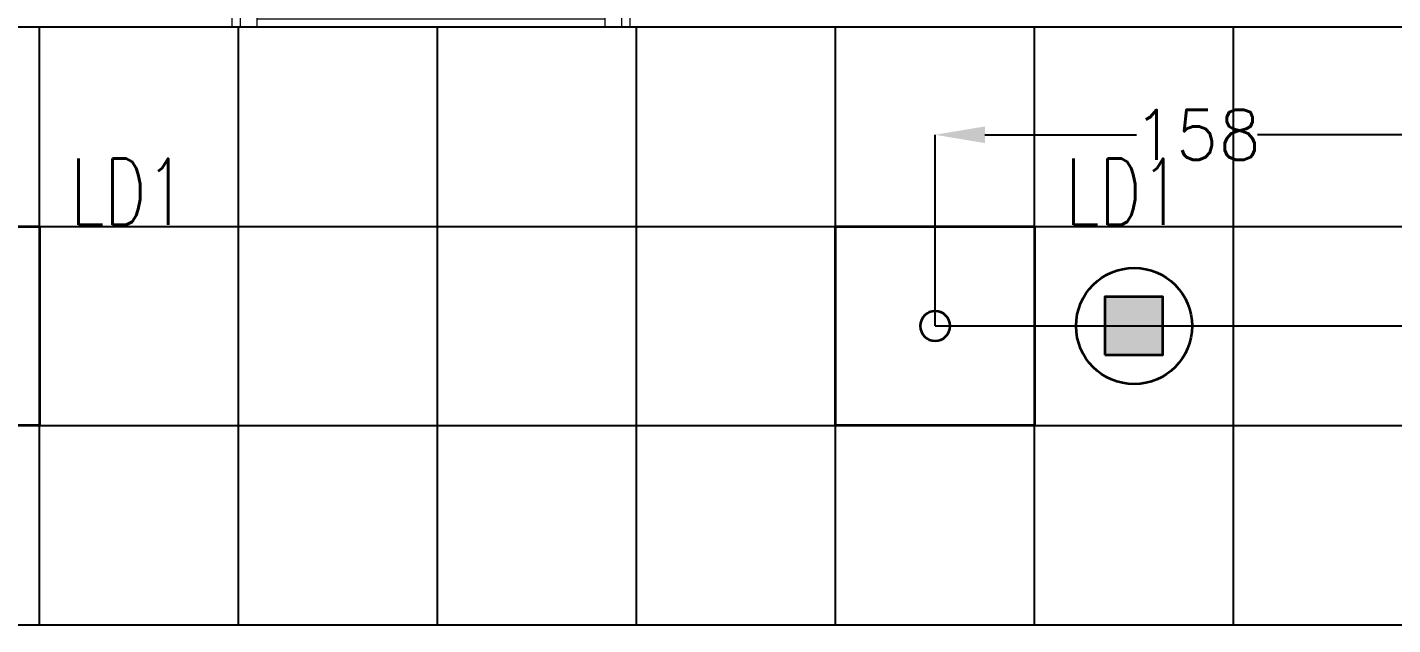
# Model space of a CAD drawing. Extents: x -12260 to 57327, y -29287 to 19916.
# Drawn here: x 39459 to 43576, y -2710 to -910 of the extents above; entities that cross this region are included whole.
import ezdxf
from ezdxf.enums import TextEntityAlignment as Align

# ---------------------------------------------------------------- set-up
doc = ezdxf.new("R2010")
doc.units = 0
doc.header["$LTSCALE"] = 0.25
doc.linetypes.add('DASHDOT', pattern=[25.4, 12.7, -6.35, 0, -6.35])
for name, color, linetype, lineweight in [('01-First Floor$0$Aluminum', 251, 'Continuous', 5), ('01-First Floor$0$Walls', 251, 'Continuous', 5), ('E-DIM', 6, 'Continuous', 18), ('E-LITE-CIRC-NUMB', 6, 'Continuous', 25), ('E-LITE-CLNG', 150, 'Continuous', 35), ('E-LITE-CLNG-CNDT', 6, 'DASHDOT', 35), ('E-LITE-CTRL', 6, 'Continuous', 25), ('E-LITE-IDEN', 6, 'Continuous', 25), ('T-INTC-CLNG @ 100', 33, 'Continuous', 35), ('T-INTC-DEVC-NUMB', 2, 'Continuous', 25)]:
    doc.layers.add(name, color=color, linetype=linetype, lineweight=lineweight)
doc.layers.add('01-First Floor$0$FALSE CEILING', color=251, linetype='Continuous')
doc.styles.add('DC_SIMPLEX', font='SIMPLEX.shx', dxfattribs={"width": 0.7})
doc.styles.get("Standard").update_dxf_attribs({"font": 'romans.shx'})
doc.dimstyles.get("Standard").update_dxf_attribs({"dimtxt": 150, "dimasz": 150, "dimexe": 0.18, "dimexo": 0.0625, "dimgap": 0.09, "dimtad": 0, "dimtih": 1, "dimtoh": 1, "dimdec": 0, "dimlfac": 0.1, "dimzin": 0, "dimdsep": 46, "dimtxsty": 'Standard', "dimcen": 0.09, "dimclrd": 6, "dimadec": 0, "dimazin": 0, "dimtfac": 1, "dimtdec": 0, "dimtofl": 0, "dimtmove": 0, "dimatfit": 3, "dimfxl": 1, "dimtolj": 1, "dimtzin": 0, "dimarcsym": 0})

# ---------------------------------------------------------------- blocks, each defined once
blk = doc.blocks.new('01-First Floor$0$A$C37be4daf')
at = {"layer": '01-First Floor$0$Aluminum'}
for p, q in [((1416, 598.2), (216, 598.2)), ((241, 498.2), (241, 598.2)), ((291, 548.2), (291, 598.2)), ((1341, 548.2), (1341, 598.2)), ((1391, 498.2), (1391, 598.2)), ((1391, 548.2), (241, 548.2)), ((291, 573.2), (1341, 573.2)), ((1416, 498.2), (216, 498.2))]:
    blk.add_line(p, q, dxfattribs=at)
at = {"layer": '01-First Floor$0$Walls'}
for p, q in [((216, 498.2), (216, 598.2)), ((1416, 498.2), (1416, 598.2))]:
    blk.add_line(p, q, dxfattribs=at)
blk = doc.blocks.new('01-First Floor')
at = {"layer": '01-First Floor$0$FALSE CEILING', "linetype": 'Continuous'}
for p, q in [((39496.4, -2710), (39496.4, -910)), ((40096.4, -2710), (40096.4, -910)), ((40696.4, -2710), (40696.4, -910)), ((41296.4, -2710), (41296.4, -910)), ((41896.4, -2710), (41896.4, -910)), ((42496.4, -2710), (42496.4, -910)), ((43096.4, -2710), (43096.4, -910)), ((8296.4, -1510), (48976, -1510)), ((8296.4, -2110), (48976, -2110))]:
    blk.add_line(p, q, dxfattribs=at)
at = {"layer": '01-First Floor$0$FALSE CEILING'}
blk.add_lwpolyline([(48976, -910), (8296.4, -910), (8296.4, -2710), (48976, -2710), (48976, -910)], dxfattribs=at)
at = {"rotation": 180}
blk.add_blockref('01-First Floor$0$A$C37be4daf', (41492, -311.8), dxfattribs=at)
blk = doc.blocks.new('*U16')
blk.add_lwpolyline([(-300, 300), (-300, -300), (300, -300), (300, 300)], close=True)
blk.add_circle((0, 0), 45)
at = {"layer": 'E-LITE-CIRC-NUMB', "style": 'DC_SIMPLEX', "width": 0.7, "flags": 8}
blk.add_attdef('CIRCUIT', text='', height=200, rotation=0, dxfattribs=at).set_placement((-473.9, 300), align=Align.RIGHT)
at = {"layer": 'E-LITE-CTRL', "style": 'DC_SIMPLEX', "width": 0.7, "flags": 8}
blk.add_attdef('CONTROL', (1118.9, -935), '', height=200, rotation=360, dxfattribs=at)
at = {"layer": 'E-LITE-IDEN', "style": 'DC_SIMPLEX', "width": 0.7, "flags": 8}
blk.add_attdef('TYPE', (460.4, 457.6), '', height=200, rotation=360, dxfattribs=at)
blk = doc.blocks.new('DC_PA-CL-Speaker')
blk.add_hatch(color=256).paths.add_polyline_path([(-0.883, -0.87), (0.865, -0.87), (0.865, 0.878), (-0.883, 0.878)])
blk.add_lwpolyline([(-0.883, -0.87), (0.865, -0.87), (0.865, 0.878), (-0.883, 0.878)], close=True)
blk.add_circle((0, 0), 1.75)
at = {"layer": 'T-INTC-DEVC-NUMB', "style": 'DC_SIMPLEX', "width": 0.7}
blk.add_attdef('DC_CONTROL', (3.364, 2.471), '', height=2, rotation=360, dxfattribs=at)
blk = doc.blocks.new('*D176')
at = {"layer": 'Defpoints', "color": 0}
for p in [(42196.4, -1233.8), (42196.4, -1810), (43776, -4420)]:
    blk.add_point(p, dxfattribs=at)
at = {"layer": 'E-DIM', "color": 0, "lineweight": -2, "transparency": 16777216}
for p, q in [((42196.4, -1809.9), (42196.4, -1233.6)), ((43776, -4419.9), (43776, -1233.6))]:
    blk.add_line(p, q, dxfattribs=at)
at = {"layer": 'E-DIM', "color": 6, "lineweight": -2, "transparency": 16777216}
for p, q in [((42346.4, -1233.8), (42804, -1233.8)), ((43626, -1233.8), (43168.4, -1233.8))]:
    blk.add_line(p, q, dxfattribs=at)
at = {"layer": 'E-DIM', "color": 6, "transparency": 16777216}
for points in [[(42346.4, -1208.8), (42346.4, -1258.8), (42196.4, -1233.8)], [(43626, -1208.8), (43626, -1258.8), (43776, -1233.8)]]:
    blk.add_solid(points, dxfattribs=at)
at = {"layer": 'E-DIM', "color": 7, "transparency": 16777216, "insert": (42986.2, -1233.8), "char_height": 150, "attachment_point": 5}
blk.add_mtext('\\A1;158', dxfattribs=at)
blk = doc.blocks.new('*D177')
at = {"layer": 'Defpoints', "color": 0}
for p in [(42196.4, -1810), (43776, -4420), (44573.2, -4420)]:
    blk.add_point(p, dxfattribs=at)
at = {"layer": 'E-DIM', "color": 0, "lineweight": -2, "transparency": 16777216}
for p, q in [((42196.5, -1810), (44573.4, -1810)), ((43776, -4420), (44573.4, -4420))]:
    blk.add_line(p, q, dxfattribs=at)
at = {"layer": 'E-DIM', "color": 6, "lineweight": -2, "transparency": 16777216}
for p, q in [((44573.2, -1960), (44573.2, -3039.9)), ((44573.2, -4270), (44573.2, -3190.1))]:
    blk.add_line(p, q, dxfattribs=at)
at = {"layer": 'E-DIM', "color": 6, "transparency": 16777216}
for points in [[(44548.2, -1960), (44598.2, -1960), (44573.2, -1810)], [(44548.2, -4270), (44598.2, -4270), (44573.2, -4420)]]:
    blk.add_solid(points, dxfattribs=at)
at = {"layer": 'E-DIM', "color": 7, "transparency": 16777216, "insert": (44573.2, -3115), "char_height": 150, "attachment_point": 5}
blk.add_mtext('\\A1;261', dxfattribs=at)

msp = doc.modelspace()

# ---------------------------------------------------------------- block references
at = {"layer": 'E-LITE-CLNG'}
ref = msp.add_blockref('*U16', (39196.4, -1810, 0), dxfattribs=dict(at, xscale=-1))
ref.add_attrib('TYPE', 'LD1', (39589.9, -1505.5, 0), dxfattribs={"layer": 'E-LITE-IDEN', "height": 200, "rotation": 0, "style": 'DC_SIMPLEX', "width": 0.7, "flags": 8})
ref = msp.add_blockref('*U16', (42196.4, -1810), dxfattribs=dict(at, xscale=-1))
ref.add_attrib('TYPE', 'LD1', (42589.9, -1505.5), dxfattribs={"layer": 'E-LITE-IDEN', "height": 200, "rotation": 0, "style": 'DC_SIMPLEX', "width": 0.7, "flags": 8})
at = {"layer": 'E-LITE-CLNG-CNDT'}
msp.add_blockref('01-First Floor', (0, 0), dxfattribs=at)
at = {"layer": 'T-INTC-CLNG @ 100', "xscale": 100, "yscale": 100, "zscale": 100}
msp.add_blockref('DC_PA-CL-Speaker', (42796.4, -1810, 0), dxfattribs=at)

# ---------------------------------------------------------------- dimensions: what is measured, and where the dimension line sits
at = {"layer": 'E-DIM'}
dim = msp.add_linear_dim(base=(42196.4, -1233.8), p1=(43776, -4420), p2=(42196.4, -1810), dimstyle='Standard', override={"dimclrt": 7}, dxfattribs=at)
dim.commit()
dim.dimension.update_dxf_attribs({"geometry": '*D176', "text_midpoint": (42986.2, -1233.8)})
dim = msp.add_linear_dim(base=(44573.2, -4420), p1=(42196.4, -1810), p2=(43776, -4420), angle=90, dimstyle='Standard', override={"dimclrt": 7}, dxfattribs=at)
dim.commit()
dim.dimension.update_dxf_attribs({"geometry": '*D177', "text_midpoint": (44573.2, -3115)})

doc.saveas('drawing.dxf')
